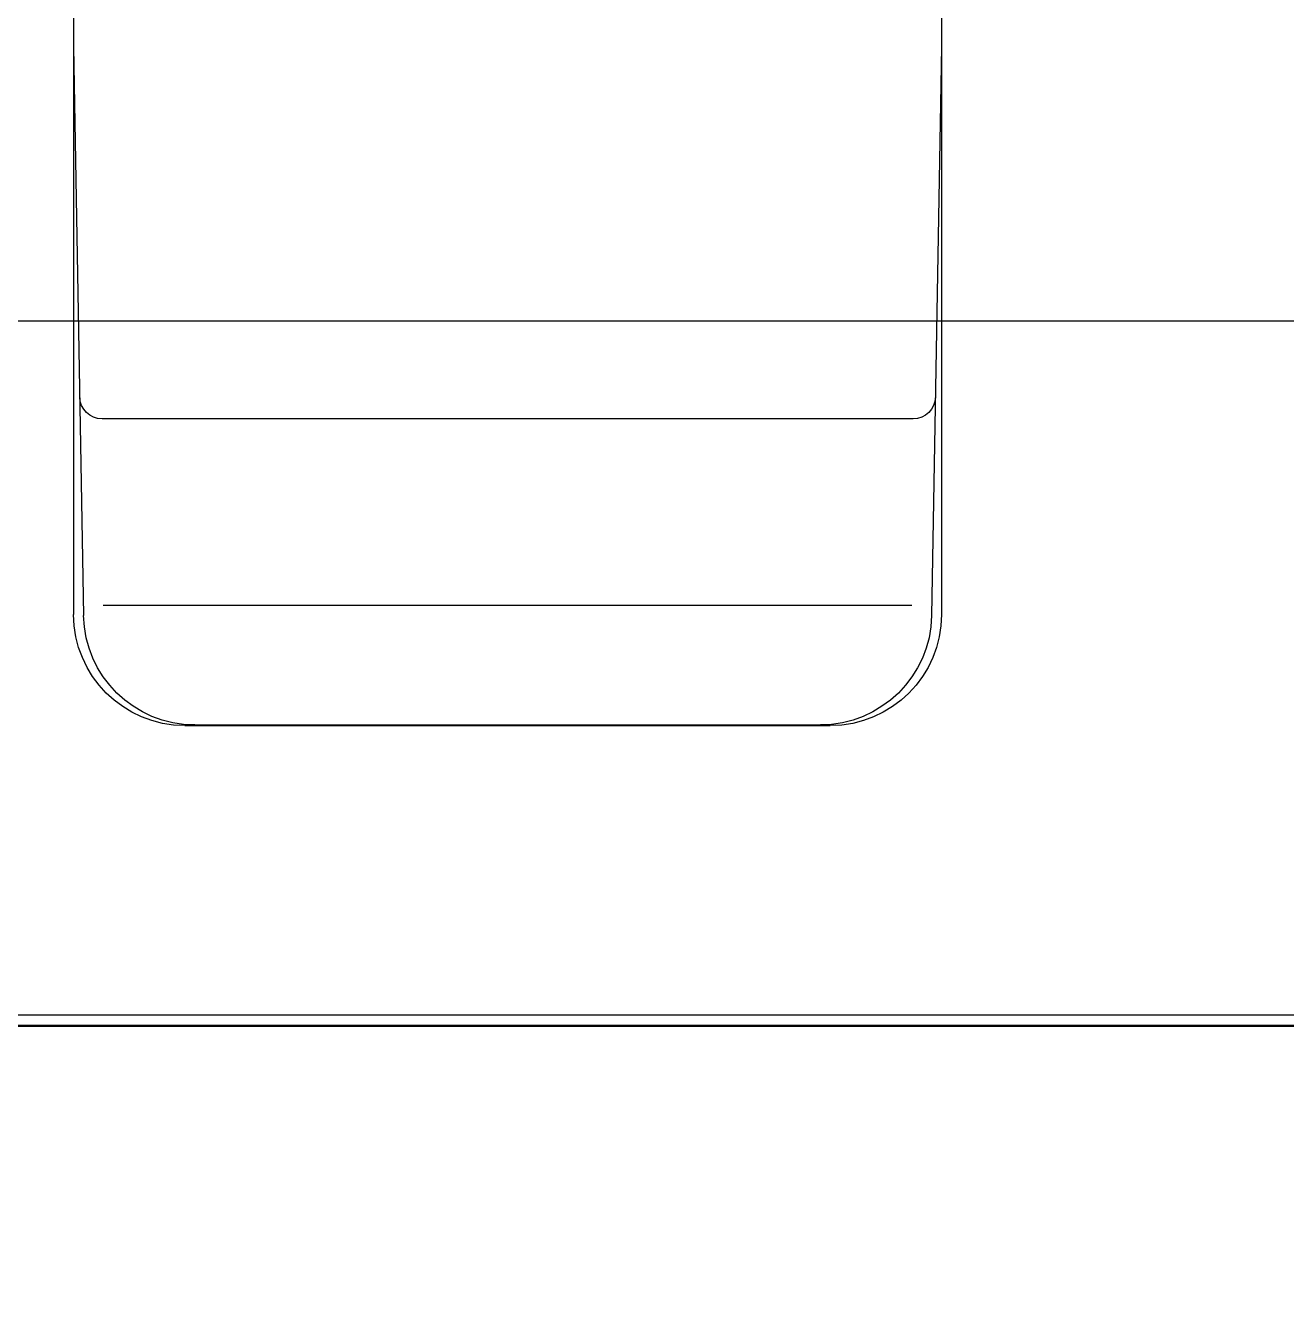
# Model space of a CAD drawing. Header units: millimetres. Extents: x 434053 to 1059003, y -2417481 to 936527.
# Drawn here: x 534901.2 to 534957.9, y -2126299.1 to -2126241.2 of the extents above; entities that cross this region are included whole.
import ezdxf

# ---------------------------------------------------------------- set-up
doc = ezdxf.new("R2010")
doc.units = ezdxf.units.MM
doc.header["$LTSCALE"] = 1000
doc.header["$MEASUREMENT"] = 0
doc.layers.add('fur2023', color=252, linetype='Continuous')
doc.layers.add('建筑-楼板开洞', color=251, linetype='Continuous')

# ---------------------------------------------------------------- blocks, each defined once
blk = doc.blocks.new('dgsdgadffAccessible Toilet')
at = {"layer": 'fur2023', "linetype": 'Continuous'}
for p, q in [((0, -250.0000480000162), (-1799.999998420477, -250.0000480001909)), ((-877.5, -250.0610539999907), (-762.5, -250.0610539999907)), ((-892.5, -250.5305510000326), (-747.5, -250.5305510000326)), ((-834.5, -263.5305510000326), (-805.5, -263.5305510000326)), ((-834.0545269995928, -263.5610539999907), (-805.9454730004072, -263.5610539999907)), ((-839.5, -294.0385629999801), (-839.0537650007755, -268.4737920000334)), ((-839.5, -321.5305510000326), (-839.5, -268.5305510000326)), ((-800.5, -294.0385629999801), (-800.9462349992245, -268.4737920000334)), ((-800.5, -321.5305510000326), (-800.5, -268.5305510000326)), ((-801.8327079992741, -268.9314449999947), (-838.1672920007259, -268.9314449999947)), ((-801.7746450006962, -277.312871000031), (-838.2253549993038, -277.312871000031))]:
    blk.add_line(p, q, dxfattribs=at)
for centre, radius, start, end in [((-834.5, -268.5305510000326), 5, 90, 180), ((-834.0545269995928, -268.5610539999907), 5, 90, 179.0000000018708), ((-805.9454730004072, -268.5610539999907), 5, 0.9999999981292037, 90), ((-805.5, -268.5305510000326), 5, 0, 90), ((-838.2253549993038, -278.312871000031), 1, 90, 179.0000000018708), ((-801.7746450006962, -278.312871000031), 1, 0.9999999981292037, 90)]:
    blk.add_arc(centre, radius, start, end, dxfattribs=at)
blk = doc.blocks.new('adfadfd')
at = {"layer": 'fur2023', "xscale": -1, "rotation": 180}
blk.add_blockref('dgsdgadffAccessible Toilet', (-3515.090247128159, 15719.97502140794), dxfattribs=at)

msp = doc.modelspace()

# ---------------------------------------------------------------- hatches: boundary and pattern name
at = {"layer": '建筑-楼板开洞'}
h = msp.add_hatch(dxfattribs=at)
h.set_pattern_fill('ANGLE', color=256, scale=300)
h.set_pattern_definition([(0, (-12063903.93295741, -1756399.445335984), (0, 1047.75), [762, -285.75]), (90, (-12063903.93295741, -1756399.445335984), (-1047.75, 6.415618419033197e-14), [762, -285.75])])
h.paths.add_polyline_path([(540892.8777530674, -2117486.231085949), (533592.8777532146, -2117486.231085949), (533592.8777529035, -2130686.231084017), (540892.8777527564, -2130686.231084017)])

# ---------------------------------------------------------------- next in the draw order: block references
at = {"layer": 'fur2023'}
msp.add_blockref('adfadfd', (539257.9679967031, -2142256.206058515), dxfattribs=at)

doc.saveas('drawing.dxf')
